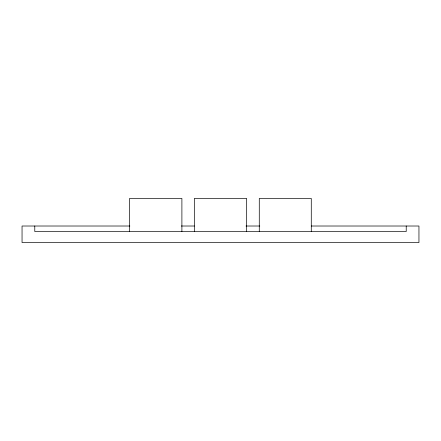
<?xml version="1.0" encoding="UTF-8"?>
<svg xmlns="http://www.w3.org/2000/svg" width="441" height="441" viewBox="0 0 441 441"><rect width="100%" height="100%" fill="white"/><g stroke="black" fill="none" stroke-linecap="round" stroke-linejoin="round"><path stroke-width="0.66" d="M129.858 226.013L22.05 226.013L22.05 242.55L418.95 242.55L418.95 226.013L311.296 226.013M181.295 226.013L194.404 226.013M245.995 226.013L259.777 226.013M406.222 226.013L406.222 231.525L34.778 231.525L34.778 226.013M311.28 231.525L311.28 198.45L259.28 198.45L259.28 231.525M246.673 231.525L246.673 198.45L194.327 198.45L194.327 231.525M181.896 231.525L181.896 198.45L129.544 198.45L129.544 231.525"/></g></svg>
